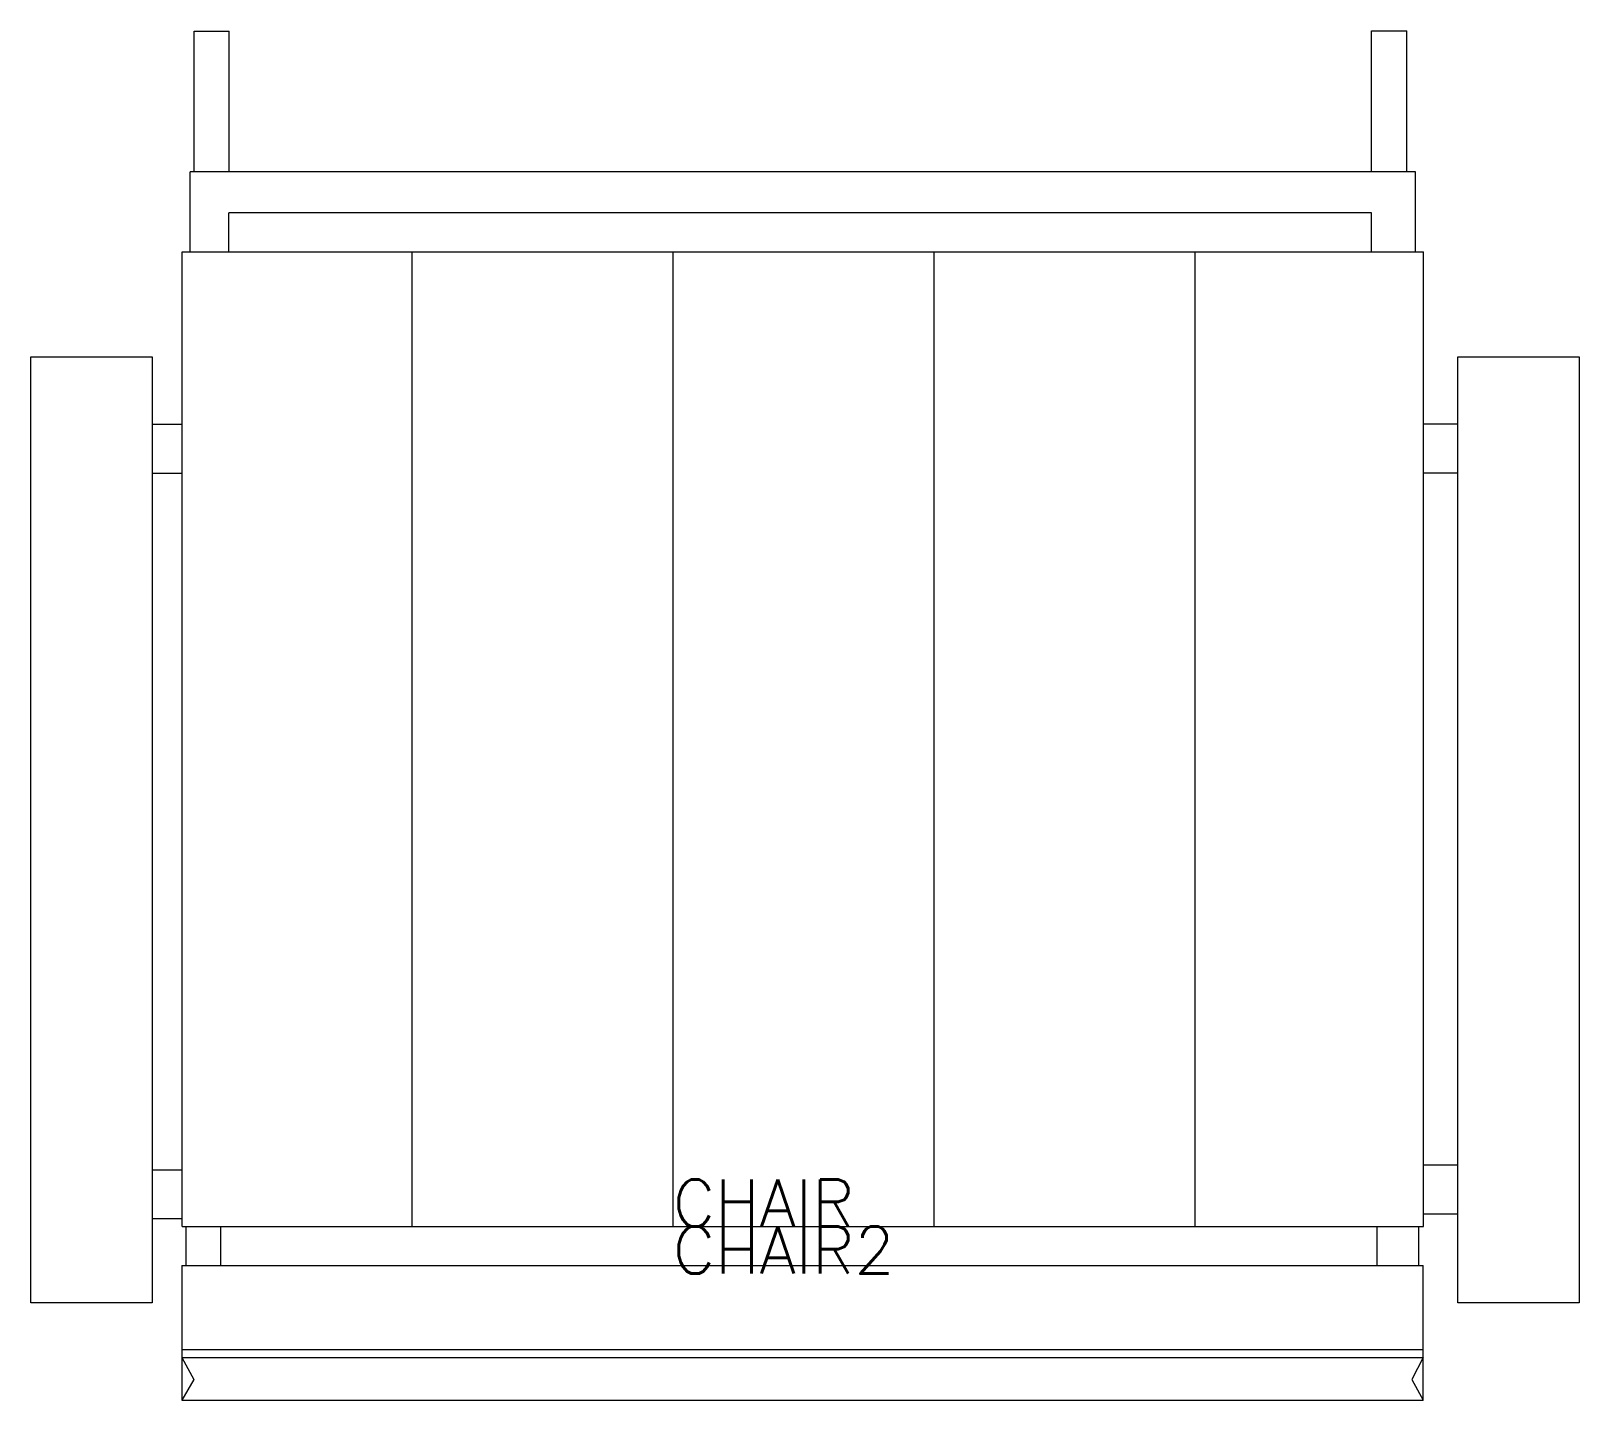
# Model space of a CAD drawing. Extents: x -16.4 to 16.5, y 0 to 29.1.
import ezdxf

# ---------------------------------------------------------------- set-up
doc = ezdxf.new("R2010")
doc.units = 0
doc.header["$MEASUREMENT"] = 0
doc.layers.get('0').update_dxf_attribs({"linetype": 'CONTINUOUS'})
doc.styles.add('ROMANS', font='ROMANS')

msp = doc.modelspace()

# ---------------------------------------------------------------- linework, layer by layer
at = {"color": 7, "linetype": 'CONTINUOUS'}
for p, q in [((-12.933716, 29.096436), (-12.187988, 29.096436)), ((-12.933716, 26.104004), (-12.933716, 29.096436)), ((-12.187988, 26.104004), (-12.187988, 29.096436)), ((12.104614, 29.101685), (12.850464, 29.101685)), ((12.104614, 26.109131), (12.104614, 29.101685)), ((12.850464, 26.109131), (12.850464, 29.101685)), ((13.035278, 26.109131), (-13.020386, 26.109131)), ((-13.020386, 24.407471), (-13.020386, 26.109131)), ((13.035278, 24.407471), (13.035278, 26.109131)), ((12.104614, 25.23291), (-12.193237, 25.23291)), ((-12.193237, 24.407471), (-12.193237, 25.23291)), ((12.104614, 24.407471), (12.104614, 25.23291)), ((-13.187744, 24.407471), (13.210938, 24.407471)), ((-13.187744, 3.686523), (-13.187744, 24.407471)), ((-8.301636, 24.407471), (-8.301636, 3.686523)), ((-2.752808, 24.407471), (-2.752808, 3.686523)), ((2.796021, 24.407471), (2.796021, 3.686523)), ((8.344971, 24.407471), (8.344971, 3.686523)), ((13.21106, 3.686523), (13.210938, 24.407471)), ((-16.403931, 2.062988), (-16.403931, 22.177368)), ((-16.403931, 22.177368), (-13.824097, 22.177368)), ((-13.824097, 22.177368), (-13.824097, 2.062988)), ((13.935303, 2.062988), (13.935303, 22.177368)), ((13.935303, 22.177368), (16.515137, 22.177368)), ((16.515137, 22.177368), (16.515137, 2.062988)), ((-13.824097, 20.742798), (-13.187744, 20.742798)), ((13.935303, 20.742798), (13.216187, 20.742798)), ((-13.824097, 19.7052), (-13.187744, 19.7052)), ((13.935303, 19.7052), (13.216187, 19.7052)), ((13.935303, 4.989868), (13.216187, 4.989868)), ((-13.824097, 4.895508), (-13.187744, 4.895508)), ((13.935303, 3.952271), (13.216187, 3.952271)), ((-13.824097, 3.85791), (-13.187744, 3.85791)), ((-13.187744, 3.686523), (13.21106, 3.686523)), ((-13.102173, 2.856445), (-13.102173, 3.689087)), ((-12.376221, 3.686523), (-12.376221, 2.856445)), ((12.218506, 3.686523), (12.218506, 2.856445)), ((13.10083, 3.685059), (13.10083, 2.850464)), ((-13.197754, 2.856445), (-13.197754, 0)), ((-13.197754, 2.856445), (13.197632, 2.856445)), ((13.197632, 0), (13.197632, 2.856445)), ((-13.824097, 2.062988), (-16.403931, 2.062988)), ((16.515137, 2.062988), (13.935303, 2.062988)), ((-13.197754, 1.072998), (13.197632, 1.072998)), ((-13.197754, 0.903076), (13.197632, 0.903076)), ((-13.197754, 0.903076), (-12.938843, 0.43689)), ((13.197632, 0.903076), (12.960571, 0.43689)), ((-12.938843, 0.43689), (-13.197754, 0)), ((12.960571, 0.43689), (13.197632, 0)), ((-13.197754, 0), (13.197632, 0))]:
    msp.add_line(p, q, dxfattribs=at)

# ---------------------------------------------------------------- texts
at = {"style": 'ROMANS', "flags": 5}
for tag, p, s in [('CHAIR', (-2.752808, 3.686523), 'Patio Chair'), ('CHAIR2', (-2.752808, 2.686523), '$')]:
    msp.add_attdef(tag, p, s, height=1, dxfattribs=at)

doc.saveas('drawing.dxf')
